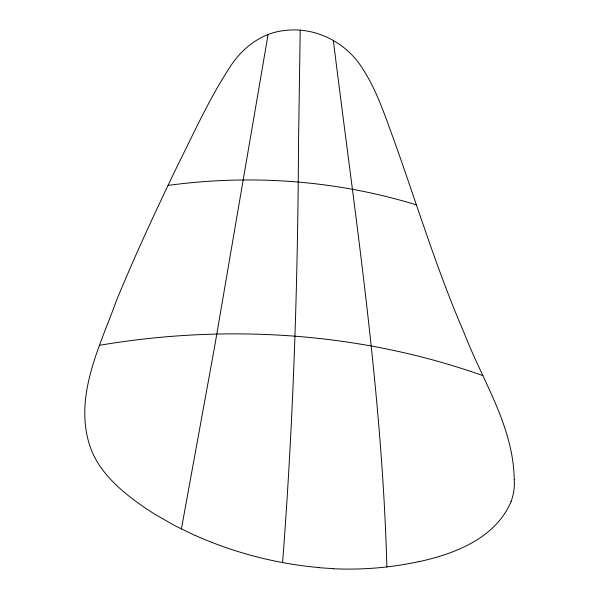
<?xml version="1.0" encoding="UTF-8"?>
<svg xmlns="http://www.w3.org/2000/svg" width="599" height="599" viewBox="0 0 599 599"><rect width="100%" height="100%" fill="white"/><g stroke="black" fill="none" stroke-linecap="round" stroke-linejoin="round"><path stroke-width="0.9" d="M300.204 30.205L298.519 144C297.845 283.679 293.308 423.336 282.571 562.626M268.067 34.607L214.891 345.196L181.385 529.037M511.074 501.543C495.8 538.074 454.738 553.993 418.649 561.712M99.569 345.294C227.276 323.662 360.448 332.205 482.839 375.595M167.997 185.42C251.003 174.107 336.361 180.224 416.477 204.925M333.261 568.668L319.619 567.74M195.439 535.663L174.713 525.615L154.729 514.144A272.043 238.395 13.5 0 1 135.614 501.161C119.074 488.911 103.26 474.528 93.953 455.846A90.404 79.225 13.5 0 1 89.843 445.903C73.677 396.066 99.936 346.477 116.52 300.451C135.075 255.181 155.785 210.818 176.99 166.739C193.672 133.397 209.051 99.187 229.447 67.882C241.569 48.444 261.239 32.855 284.6 30.527C314.804 26.528 345.855 42.072 361.983 67.68C376.853 90.217 385.15 116.266 394.441 141.394C417.218 205.217 437.008 270.201 463.933 332.475C482.457 380.687 513.493 426.383 514.234 479.597M333.344 40.44C354.93 215.46 382.162 390.331 386.857 566.916M319.626 567.62A342.8 300.399 13.5 0 1 195.491 535.558M418.634 561.66A304.704 267.012 13.5 0 1 333.269 568.758M514.264 479.597A67.492 59.144 13.5 0 1 511.067 501.543"/></g></svg>
